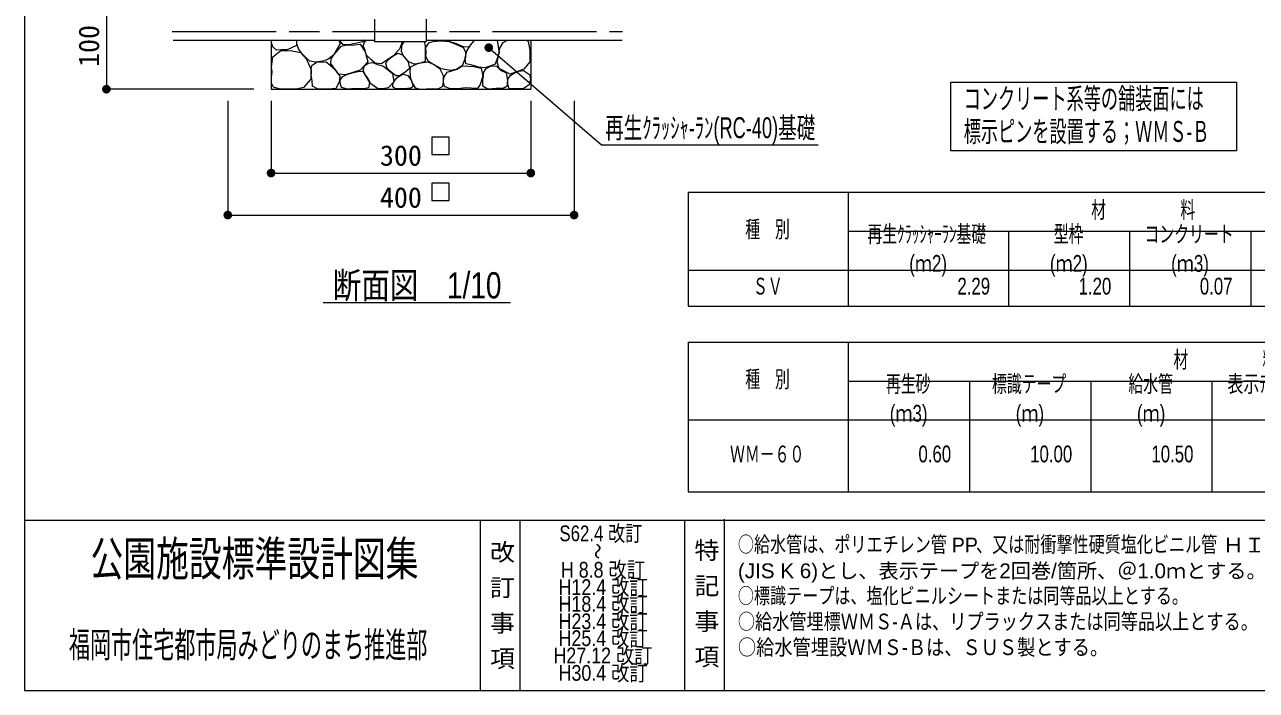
# Model space of a CAD drawing. Units: millimetres on the paper, scale 1:10. Extents: x 11 to 285, y 9 to 196.
# Drawn here: x 10.8 to 153.1, y 9.4 to 86.2 of the extents above; entities that cross this region are included whole.
import ezdxf
from ezdxf.enums import TextEntityAlignment as Align

# ---------------------------------------------------------------- set-up
doc = ezdxf.new("R2010")
doc.units = ezdxf.units.MM
doc.linetypes.add('CHAIN', pattern=[18.5, 12, -1.5, 3.5, -1.5])
doc.linetypes.add('USER1', pattern=[100, 75, -25])
for name, color, linetype, lineweight in [('0_2', 1, 'Continuous', 13), ('ハッチ', 4, 'Continuous', 13), ('寸法', 1, 'Continuous', 13), ('本体', 7, 'Continuous', 13)]:
    doc.layers.add(name, color=color, linetype=linetype, lineweight=lineweight)
doc.layers.add('_0-0_', color=7, linetype='Continuous')
doc.styles.add('@ＭＳ 明朝', font='')
doc.styles.add('Arial', font='')
doc.styles.add('Arial Unicode MS', font='')
doc.styles.add('メイリオ', font='')
doc.styles.add('ＭＳ ゴシック', font='')
doc.styles.get('@ＭＳ 明朝').set_extended_font_data('@MS Mincho')
doc.styles.get('Arial').set_extended_font_data('Arial')
doc.styles.get('Arial Unicode MS').set_extended_font_data('Arial Unicode MS')
doc.styles.get('メイリオ').set_extended_font_data('メイリオ')
doc.styles.get('ＭＳ ゴシック').set_extended_font_data('MS Gothic')

# ---------------------------------------------------------------- blocks, each defined once
blk = doc.blocks.new('filled_dot')
at = {"color": 0, "linetype": 'Continuous', "lineweight": -2, "const_width": 1.25}
blk.add_lwpolyline([(-0.625, 0, 1), (0.625, 0, 1)], format="xyb", close=True, dxfattribs=at)

msp = doc.modelspace()

# ---------------------------------------------------------------- linework, layer by layer
at = {"layer": '0_2'}
for p, q in [((64.4, 83.591), (65.157, 82.938)), ((65.157, 82.938), (77.404, 72.368)), ((77.404, 72.368), (102.454, 72.368))]:
    msp.add_line(p, q, dxfattribs=at)
at = {"layer": '0_2', "lineweight": 18}
msp.add_line((64.4, 83.591), (64.407, 83.584), dxfattribs=at)
msp.add_line((64.4, 83.591), (64.407, 83.584), dxfattribs=at)
at = {"layer": '0_2', "color": 7}
for p, q in [((87.421, 66.906), (87.421, 53.756)), ((87.421, 66.906), (184.921, 66.906)), ((105.921, 66.906), (105.921, 53.756)), ((105.921, 62.406), (184.921, 62.406)), ((124.421, 62.406), (124.421, 53.756)), ((138.421, 62.406), (138.421, 53.756)), ((152.421, 62.406), (152.421, 53.756)), ((87.421, 57.906), (184.921, 57.906)), ((87.421, 53.756), (184.921, 53.756)), ((87.421, 49.606), (87.421, 32.306)), ((87.421, 49.606), (203.921, 49.606)), ((105.921, 49.606), (105.921, 32.306)), ((105.921, 45.106), (203.921, 45.106)), ((119.921, 45.106), (119.921, 32.306)), ((133.921, 45.106), (133.921, 32.306)), ((147.921, 45.106), (147.921, 32.306)), ((87.421, 40.606), (203.921, 40.606)), ((87.421, 32.306), (203.921, 32.306))]:
    msp.add_line(p, q, dxfattribs=at)
at = {"layer": 'ハッチ', "color": 1}
for p in [(20.237, 88.793), (37.256, 78.793)]:
    msp.add_line(p, (20.237, 78.793), dxfattribs=at)
at = {"layer": 'ハッチ'}
for p, q in [((39.313, 84.141), (39.328, 84.459)), ((39.47, 83.703), (39.313, 84.141)), ((42.177, 84.459), (42.19, 83.86)), ((42.241, 84.016), (42.241, 84.459)), ((42.449, 83.362), (42.241, 84.016)), ((47.23, 84.086), (46.469, 82.737)), ((47.079, 84.459), (47.23, 84.086)), ((47.584, 83.934), (47.143, 84.459)), ((48.445, 83.96), (47.584, 83.934)), ((49.837, 84.263), (48.445, 83.96)), ((48.9, 83.934), (49.533, 84.01)), ((49.533, 84.01), (50.115, 83.125)), ((50.11, 84.459), (49.837, 84.263)), ((49.886, 83.794), (50.101, 84.296)), ((50.101, 84.296), (50.289, 84.459)), ((54.424, 84.316), (54.071, 83.436)), ((54.351, 83.971), (54.287, 83.169)), ((54.625, 84.316), (54.351, 83.971)), ((57.109, 83.762), (56.967, 84.316)), ((57.148, 83.629), (57.505, 84.206)), ((57.505, 84.206), (57.972, 84.316)), ((57.972, 84.316), (58.852, 84.398)), ((58.852, 84.398), (59.842, 84.289)), ((59.601, 84.459), (59.667, 84.378)), ((59.667, 84.378), (60.619, 84.09)), ((59.842, 84.289), (60.667, 83.959)), ((60.619, 84.09), (61.426, 83.715)), ((60.667, 83.959), (61.437, 83.629)), ((62.147, 83.686), (62.695, 84.378)), ((62.296, 83.867), (62.688, 84.324)), ((62.688, 84.324), (62.76, 84.459)), ((62.695, 84.378), (62.734, 84.459)), ((65.37, 84.459), (65.582, 82.997)), ((65.69, 83.543), (66.079, 84.182)), ((66.079, 84.182), (66.579, 84.459)), ((66.579, 84.459), (66.579, 84.459)), ((68.758, 84.459), (68.968, 84.348)), ((68.968, 84.348), (69.135, 83.293)), ((39.373, 81.968), (39.476, 82.534)), ((39.876, 83.297), (39.47, 83.703)), ((39.476, 82.534), (40.325, 83.228)), ((40.408, 83.36), (39.876, 83.297)), ((40.325, 83.228), (41.51, 83.254)), ((41.096, 83.36), (40.408, 83.36)), ((42.19, 83.86), (41.096, 83.36)), ((41.51, 83.254), (42.643, 83.022)), ((42.836, 82.886), (42.449, 83.362)), ((42.643, 83.022), (43.363, 82.276)), ((43.342, 82.38), (42.836, 82.886)), ((46.469, 82.737), (45.814, 82.231)), ((46.192, 82.29), (46.496, 82.746)), ((46.496, 82.746), (47.002, 83.327)), ((47.002, 83.327), (47.356, 83.783)), ((47.356, 83.783), (47.862, 83.884)), ((47.862, 83.884), (48.9, 83.934)), ((50.125, 83.269), (49.886, 83.794)), ((50.115, 83.125), (50.444, 81.962)), ((50.245, 82.767), (50.125, 83.269)), ((50.723, 82.265), (50.245, 82.767)), ((53.33, 82.623), (51.991, 81.715)), ((53.05, 82.415), (53.51, 82.741)), ((54.071, 83.436), (53.33, 82.623)), ((53.51, 82.741), (53.896, 82.964)), ((53.896, 82.964), (54.43, 82.756)), ((54.287, 83.169), (54.527, 82.657)), ((54.43, 82.756), (54.756, 82.371)), ((54.527, 82.657), (55.056, 82.032)), ((57.077, 82.048), (57.093, 82.817)), ((57.093, 82.817), (57.109, 83.762)), ((57.175, 82.997), (57.148, 83.629)), ((57.148, 82.558), (57.175, 82.997)), ((57.45, 82.008), (57.148, 82.558)), ((61.426, 83.715), (62.147, 83.686)), ((61.437, 83.629), (61.712, 83.107)), ((61.665, 82.41), (61.861, 83.193)), ((61.712, 83.107), (61.712, 82.448)), ((61.861, 83.193), (62.296, 83.867)), ((65.582, 82.997), (65.125, 81.692)), ((65.356, 81.905), (65.579, 82.793)), ((65.579, 82.793), (65.69, 83.543)), ((69.135, 83.293), (69.135, 81.96)), ((39.321, 81.35), (39.373, 81.968)), ((39.398, 80.758), (39.321, 81.35)), ((43.73, 82.023), (43.342, 82.38)), ((43.363, 82.276), (43.878, 81.016)), ((44.444, 81.934), (43.73, 82.023)), ((43.877, 81.08), (43.971, 81.546)), ((43.971, 81.546), (44.507, 81.919)), ((45.248, 82.023), (44.444, 81.934)), ((44.507, 81.919), (45.627, 81.942)), ((45.814, 82.231), (45.248, 82.023)), ((45.627, 81.942), (46.584, 81.15)), ((46.167, 81.759), (46.192, 82.29)), ((46.42, 81.38), (46.167, 81.759)), ((46.673, 81.076), (46.42, 81.38)), ((46.584, 81.15), (47.214, 80.287)), ((50.444, 81.962), (49.533, 81)), ((49.886, 80.998), (50.029, 81.5)), ((50.029, 81.5), (50.46, 81.811)), ((50.46, 81.811), (51.01, 81.882)), ((51.297, 81.787), (50.723, 82.265)), ((51.01, 81.882), (51.56, 81.643)), ((51.991, 81.715), (51.297, 81.787)), ((51.56, 81.643), (52.23, 81.452)), ((52.23, 81.452), (53.282, 80.592)), ((52.502, 81.733), (52.694, 82.133)), ((52.65, 81.214), (52.502, 81.733)), ((53.006, 80.874), (52.65, 81.214)), ((52.694, 82.133), (53.05, 82.415)), ((55.246, 81.17), (54.697, 80.711)), ((54.756, 82.371), (55.098, 81.97)), ((55.056, 82.032), (55.73, 81.727)), ((55.098, 81.97), (55.246, 81.17)), ((55.329, 81.343), (55.297, 80.75)), ((56.243, 81.775), (55.329, 81.343)), ((55.73, 81.727), (56.387, 81.807)), ((57.381, 81.936), (56.243, 81.775)), ((56.387, 81.807), (57.077, 82.048)), ((58.087, 81.615), (57.381, 81.936)), ((57.945, 81.678), (57.45, 82.008)), ((58.935, 81.129), (57.945, 81.678)), ((58.776, 81.118), (58.087, 81.615)), ((59.161, 80.349), (58.776, 81.118)), ((59.952, 80.936), (58.935, 81.129)), ((60.242, 80.967), (60.764, 81.108)), ((61.325, 81.508), (60.64, 81.074)), ((60.764, 81.108), (61.325, 81.508)), ((61.712, 82.448), (61.325, 81.508)), ((61.325, 81.508), (62.689, 81.428)), ((61.752, 81.736), (61.665, 82.41)), ((62.34, 81.605), (61.752, 81.736)), ((62.993, 81.409), (62.34, 81.605)), ((62.689, 81.428), (63.511, 81.228)), ((63.254, 81.322), (62.993, 81.409)), ((63.972, 81.257), (63.254, 81.322)), ((63.511, 81.228), (63.712, 80.306)), ((63.8, 80.683), (64.049, 81.159)), ((65.125, 81.692), (63.972, 81.257)), ((64.049, 81.159), (64.669, 81.49)), ((64.669, 81.49), (65.29, 81.469)), ((65.29, 81.469), (65.766, 80.994)), ((65.606, 81.183), (65.356, 81.905)), ((66.884, 80.544), (65.606, 81.183)), ((68.44, 81.099), (66.884, 80.544)), ((69.135, 81.96), (68.44, 81.099)), ((39.295, 79.498), (39.321, 80.141)), ((39.321, 80.141), (39.398, 80.758)), ((43.853, 79.961), (43.003, 79.009)), ((43.878, 81.016), (43.853, 79.961)), ((43.877, 80.427), (43.877, 81.08)), ((43.994, 79.75), (43.877, 80.427)), ((44.041, 79.144), (43.994, 79.75)), ((47.053, 80.52), (46.673, 81.076)), ((47.862, 80.469), (47.053, 80.52)), ((47.214, 80.287), (47.121, 79.611)), ((47.229, 79.85), (47.54, 80.281)), ((47.253, 79.54), (47.229, 79.85)), ((47.54, 80.281), (47.994, 80.496)), ((49.533, 81), (47.862, 80.469)), ((47.994, 80.496), (48.616, 80.687)), ((48.616, 80.687), (49.262, 80.83)), ((49.262, 80.83), (49.86, 80.878)), ((49.86, 80.878), (50.242, 80.209)), ((50.101, 80.52), (49.886, 80.998)), ((50.46, 80.018), (50.101, 80.52)), ((50.242, 80.209), (50.625, 79.564)), ((50.795, 79.421), (50.46, 80.018)), ((53.332, 80.607), (53.006, 80.874)), ((53.282, 80.592), (53.426, 79.66)), ((53.303, 79.376), (53.51, 79.762)), ((53.718, 80.325), (53.332, 80.607)), ((53.51, 79.762), (53.792, 80.118)), ((54.074, 80.325), (53.718, 80.325)), ((53.792, 80.118), (54.133, 80.34)), ((54.697, 80.711), (54.074, 80.325)), ((54.133, 80.34), (54.504, 80.533)), ((54.504, 80.533), (55.068, 80.37)), ((55.068, 80.37), (55.468, 79.747)), ((55.297, 80.75), (55.377, 80.013)), ((55.377, 80.013), (55.569, 79.548)), ((55.468, 79.747), (55.661, 79.095)), ((59.16, 79.644), (59.22, 80.165)), ((59.161, 79.66), (59.161, 80.349)), ((59.22, 80.165), (59.601, 80.767)), ((59.601, 80.767), (60.242, 80.967)), ((60.64, 81.074), (59.952, 80.936)), ((63.712, 80.306), (63.411, 79.324)), ((63.697, 79.897), (63.779, 80.207)), ((63.697, 79.152), (63.697, 79.897)), ((63.779, 80.207), (63.8, 80.683)), ((65.766, 80.994), (66.408, 80.683)), ((66.408, 80.683), (66.574, 79.773)), ((66.574, 79.773), (66.532, 79.132)), ((66.574, 79.504), (66.636, 80.042)), ((66.636, 80.042), (66.946, 80.414)), ((66.946, 80.414), (67.34, 80.663)), ((67.34, 80.663), (67.878, 80.869)), ((67.878, 80.869), (68.395, 80.952)), ((68.395, 80.952), (69.099, 80.476)), ((69.202, 80.001), (69.057, 79.297)), ((69.099, 80.476), (69.202, 80.001)), ((39.553, 79.035), (39.295, 79.498)), ((40.197, 78.829), (39.553, 79.035)), ((41.329, 78.803), (40.197, 78.829)), ((42.334, 78.829), (41.329, 78.803)), ((43.003, 79.009), (42.334, 78.829)), ((44.624, 78.841), (44.041, 79.144)), ((45.907, 78.818), (44.624, 78.841)), ((46.724, 78.888), (45.907, 78.818)), ((47.121, 79.611), (46.724, 78.888)), ((47.372, 78.99), (47.253, 79.54)), ((48.066, 78.799), (47.372, 78.99)), ((49.022, 78.894), (48.066, 78.799)), ((49.955, 78.847), (49.022, 78.894)), ((50.505, 78.966), (49.955, 78.847)), ((50.625, 79.564), (50.505, 78.966)), ((51.56, 78.871), (50.795, 79.421)), ((52.158, 78.847), (51.56, 78.871)), ((52.78, 78.967), (52.158, 78.847)), ((53.426, 79.66), (52.78, 78.967)), ((53.317, 79.08), (53.303, 79.376)), ((53.57, 78.828), (53.317, 79.08)), ((53.926, 78.828), (53.57, 78.828)), ((54.623, 78.828), (53.926, 78.828)), ((55.379, 78.902), (54.623, 78.828)), ((55.661, 79.095), (55.379, 78.902)), ((55.569, 79.548), (55.89, 78.939)), ((55.89, 78.939), (56.483, 78.811)), ((56.483, 78.811), (57.878, 78.859)), ((57.878, 78.859), (58.552, 78.843)), ((58.552, 78.843), (59.113, 79.132)), ((59.113, 79.132), (59.161, 79.66)), ((59.3, 79.103), (59.16, 79.644)), ((59.942, 78.843), (59.3, 79.103)), ((60.864, 78.823), (59.942, 78.843)), ((61.686, 78.943), (60.864, 78.823)), ((63.11, 78.883), (61.686, 78.943)), ((63.411, 79.324), (63.11, 78.883)), ((64.297, 78.801), (63.697, 79.152)), ((65.249, 78.863), (64.297, 78.801)), ((66.056, 78.863), (65.249, 78.863)), ((66.532, 79.132), (66.056, 78.863)), ((66.739, 78.821), (66.574, 79.504)), ((68.374, 78.821), (66.739, 78.821)), ((69.057, 79.297), (68.374, 78.821))]:
    msp.add_line(p, q, dxfattribs=at)
at = {"layer": '寸法', "color": 3}
for p, q in [((117.756, 79.611), (150.766, 79.611)), ((117.756, 71.682), (117.756, 79.611)), ((150.766, 79.611), (150.766, 71.682)), ((150.766, 71.682), (117.756, 71.682))]:
    msp.add_line(p, q, dxfattribs=at)
at = {"layer": '寸法'}
for p, q in [((34.256, 77.458), (34.256, 64.267)), ((39.256, 77.458), (39.256, 69.114)), ((69.256, 77.458), (69.256, 69.114)), ((74.256, 77.458), (74.256, 64.267)), ((39.256, 69.114), (69.256, 69.114)), ((34.256, 64.267), (74.256, 64.267))]:
    msp.add_line(p, q, dxfattribs=at)
at = {"layer": '本体', "color": 6}
for p, q in [((10.791, 190.575), (10.791, 9.393)), ((10.791, 29.051), (284.603, 29.051)), ((10.791, 9.393), (284.603, 9.393))]:
    msp.add_line(p, q, dxfattribs=at)
at = {"layer": '本体', "linetype": 'USER1'}
for p, q in [((51.184, 86.866), (51.184, 84.316)), ((57.184, 86.866), (57.184, 84.316)), ((27.93, 84.459), (51.184, 84.459)), ((51.184, 84.316), (57.184, 84.316)), ((57.184, 84.459), (79.817, 84.459))]:
    msp.add_line(p, q, dxfattribs=at)
at = {"layer": '本体', "color": 1, "linetype": 'CHAIN'}
msp.add_line((27.849, 85.459), (79.861, 85.459), dxfattribs=at)
at = {"layer": '本体'}
for p, q in [((39.256, 84.459), (39.256, 78.793)), ((69.256, 84.459), (69.256, 78.793)), ((69.256, 84.459), (69.256, 78.793)), ((39.256, 78.793), (69.256, 78.793)), ((45.284, 54.17), (66.927, 54.17)), ((63.396, 29.051), (63.396, 9.393)), ((67.993, 29.051), (67.993, 9.393)), ((87.009, 29.051), (87.009, 9.393)), ((91.605, 29.146), (91.605, 9.393))]:
    msp.add_line(p, q, dxfattribs=at)
at = {"layer": '本体', "color": 3}
for p, q in [((59.824, 73.27), (57.824, 73.27)), ((57.824, 73.27), (57.824, 71.27)), ((59.824, 71.27), (59.824, 73.27)), ((57.824, 71.27), (59.824, 71.27)), ((59.824, 67.937), (57.824, 67.937)), ((57.824, 67.937), (57.824, 65.937)), ((59.824, 65.937), (59.824, 67.937)), ((57.824, 65.937), (59.824, 65.937))]:
    msp.add_line(p, q, dxfattribs=at)

# ---------------------------------------------------------------- block references
at = {"layer": '0_2', "lineweight": 18, "xscale": 0.4, "yscale": 0.4, "rotation": 319.2}
msp.add_blockref('filled_dot', (64.4, 83.591), dxfattribs=at)
at = {"layer": 'ハッチ', "color": 1, "xscale": 0.4, "yscale": 0.4, "rotation": 90}
msp.add_blockref('filled_dot', (20.237, 78.793), dxfattribs=at)
at = {"layer": '寸法', "xscale": 0.4, "yscale": 0.4}
for p in [(39.256, 69.114), (34.256, 64.267)]:
    msp.add_blockref('filled_dot', p, dxfattribs=at)
at = {"layer": '寸法', "xscale": 0.4, "yscale": 0.4, "rotation": 180}
for p in [(69.256, 69.114), (74.256, 64.267)]:
    msp.add_blockref('filled_dot', p, dxfattribs=at)

# ---------------------------------------------------------------- texts
at = {"layer": '_0-0_'}
for s, height, style, width, p in [('材\u3000\u3000\u3000\u3000\u3000料\u3000\u3000\u3000\u3000\u3000表', 1.935, 'メイリオ', 0.65, (133.981, 63.336)), ('種\u3000別', 1.935, 'メイリオ', 0.65, (94.031, 61.086)), ('再生ｸﾗｯｼｬｰﾗﾝ基礎', 1.935, 'メイリオ', 0.65, (108.132, 60.535)), ('型枠', 1.935, 'メイリオ', 0.65, (129.661, 60.535)), ('コンクリート', 1.935, 'メイリオ', 0.65, (140.141, 60.535)), ('(ｍ2)', 1.935, 'メイリオ', 0.75, (112.971, 57.137)), ('(ｍ2)', 1.935, 'メイリオ', 0.75, (129.221, 57.137)), ('(ｍ3)', 1.935, 'メイリオ', 0.75, (143.221, 57.137)), ('ＳＶ', 1.935, 'メイリオ', 0.65, (94.911, 54.511)), ('2.29', 1.935, 'メイリオ', 0.75, (118.527, 54.511)), ('1.20', 1.935, 'メイリオ', 0.75, (132.527, 54.511)), ('0.07', 1.935, 'メイリオ', 0.75, (146.527, 54.511)), ('材\u3000\u3000\u3000\u3000\u3000料\u3000\u3000\u3000\u3000\u3000表', 1.935, 'メイリオ', 0.65, (143.481, 46.036)), ('種\u3000別', 1.935, 'メイリオ', 0.65, (94.031, 43.786)), ('再生砂', 1.935, 'メイリオ', 0.65, (110.281, 43.235)), ('標識テープ', 1.935, 'メイリオ', 0.65, (122.521, 43.235)), ('給水管', 1.935, 'メイリオ', 0.65, (138.281, 43.235)), ('表示ﾃｰﾌﾟ15A', 1.935, 'メイリオ', 0.7, (149.712, 43.235)), ('(ｍ3)', 1.935, 'メイリオ', 0.75, (110.721, 39.837)), ('(ｍ)', 1.935, 'メイリオ', 0.75, (125.268, 39.837)), ('(ｍ)', 1.935, 'メイリオ', 0.75, (139.268, 39.837)), ('ＷＭ－６０', 1.935, 'メイリオ', 0.65, (92.271, 35.136)), ('0.60', 1.935, 'メイリオ', 0.75, (114.027, 35.136)), ('10.00', 1.935, 'メイリオ', 0.75, (126.934, 35.136)), ('10.50', 1.935, 'メイリオ', 0.75, (140.934, 35.136)), ('S62.4 改訂', 1.815, 'メイリオ', 0.8, (72.561, 26.065)), ('○給水管は、ポリエチレン管', 1.815, 'メイリオ', 0.75, (93.174, 24.8)), ('、又は耐衝撃性硬質塩化ビニル管', 1.815, 'メイリオ', 0.75, (120.687, 24.8)), ('PP', 1.705, 'Arial', 0.95, (117.876, 24.8)), ('ＨＩＶＰ', 1.705, 'Arial Unicode MS', 1.05, (149.189, 24.8)), ('H 8.8 改訂', 1.815, 'メイリオ', 0.85, (72.725, 21.863)), ('H12.4 改訂', 1.815, 'メイリオ', 0.85, (72.458, 19.863)), ('○標識テープは、塩化ビニルシートまたは同等品以上とする。', 1.815, 'メイリオ', 0.75, (93.174, 18.86)), ('H18.4 改訂', 1.815, 'メイリオ', 0.85, (72.458, 17.914)), ('H23.4 改訂', 1.815, 'メイリオ', 0.85, (72.458, 15.914)), ('○給水管埋標ＷＭＳ-Ａは、リプラックスまたは同等品以上とする。', 1.815, 'メイリオ', 0.8, (93.174, 15.89)), ('H25.4 改訂', 1.815, 'メイリオ', 0.85, (72.458, 13.965)), ('H27.12 改訂', 1.815, 'メイリオ', 0.85, (71.868, 11.965)), ('○給水管埋設ＷＭＳ-Ｂは、ＳＵＳ製とする。', 1.815, 'メイリオ', 0.85, (93.174, 12.92)), ('H30.4 改訂', 1.815, 'メイリオ', 0.85, (72.458, 9.957))]:
    msp.add_text(s, height=height, dxfattribs=dict(at, style=style, width=width)).set_placement(p, align=Align.BOTTOM_LEFT)
at = {"layer": '_0-0_', "style": 'メイリオ', "width": 0.75}
msp.add_text('～', height=1.815, rotation=270, dxfattribs=at).set_placement((75.501, 26.387), align=Align.BOTTOM_LEFT)
at = {"layer": '_0-0_', "style": 'Arial Unicode MS'}
msp.add_text('(JIS K 6)とし、表示テープを2回巻/箇所、＠1.0ｍとする。', height=1.705, dxfattribs=at).set_placement((93.174, 21.83), align=Align.BOTTOM_LEFT)
at = {"layer": 'ハッチ', "color": 1, "style": 'ＭＳ ゴシック'}
msp.add_text('100', height=2.374, rotation=90, dxfattribs=at).set_placement((20.106, 81.365), align=Align.BOTTOM_LEFT)
at = {"layer": '寸法', "style": 'ＭＳ ゴシック'}
for s, p in [('300', (51.828, 69.245)), ('400', (51.828, 64.398))]:
    msp.add_text(s, height=2.374, dxfattribs=at).set_placement(p, align=Align.BOTTOM_LEFT)
at = {"layer": '本体', "color": 3, "style": 'メイリオ'}
for s, height, width, p in [('コンクリート系等の舗装面には', 2.419, 0.6, (119.262, 75.785)), ('再生ｸﾗｯｼｬ-ﾗﾝ(RC-40)基礎', 2.419, 0.65, (77.849, 72.415)), ('標示ピンを設置する；ＷＭＳ-Ｂ', 2.419, 0.6, (119.262, 71.988)), ('断面図\u30001/10', 3.024, 0.8, (46.372, 53.737))]:
    msp.add_text(s, height=height, dxfattribs=dict(at, width=width)).set_placement(p, align=Align.BOTTOM_LEFT)
at = {"layer": '本体', "style": 'メイリオ'}
for s, height, width, p in [('公園施設標準設計図集', 3.968, 0.7, (18.396, 21.431)), ('福岡市住宅都市局みどりのまち推進部', 2.976, 0.6, (15.904, 12.278))]:
    msp.add_text(s, height=height, dxfattribs=dict(at, width=width)).set_placement(p, align=Align.BOTTOM_LEFT)
at = {"layer": '本体', "style": '@ＭＳ 明朝', "width": 0.95}
for s, p in [('改 訂 事 項', (64.254, 26.765)), ('特 記 事 項', (87.867, 26.961))]:
    msp.add_text(s, height=2.111, rotation=270, dxfattribs=at).set_placement(p, align=Align.BOTTOM_LEFT)

doc.saveas('drawing.dxf')
